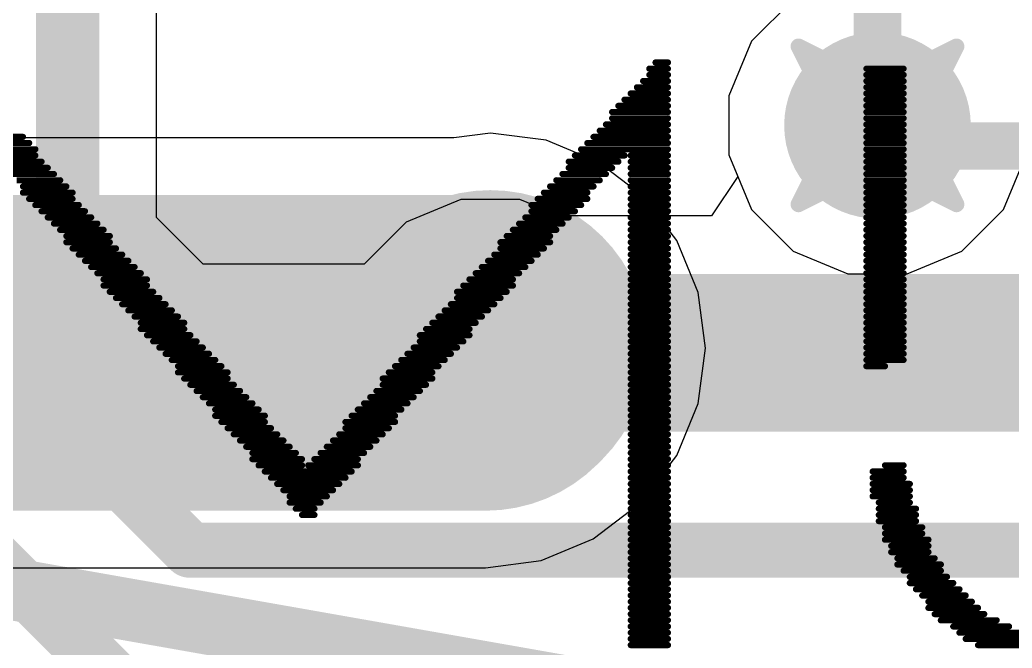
# Model space of a CAD drawing. Header units: inches. Extents: x -8 to 386, y -12 to 64.
# Drawn here: x 5.752 to 8.942, y -2.677 to -0.656 of the extents above; entities that cross this region are included whole.
import ezdxf

# ---------------------------------------------------------------- set-up
doc = ezdxf.new("R2010")
doc.units = ezdxf.units.IN
for name, color, linetype in [('Board_outline', 216, 'Continuous'), ('Bottom Layer', 5, 'Continuous'), ('Bottom Overlay', 54, 'Continuous'), ('Drill Drawing', 1, 'Continuous'), ('Top Layer', 1, 'Continuous'), ('Top Overlay', 2, 'Continuous'), ('Via Holes', 16, 'Continuous')]:
    doc.layers.add(name, color=color, linetype=linetype)

msp = doc.modelspace()

# ---------------------------------------------------------------- hatches: boundary and pattern name
at = {"layer": 'Bottom Layer'}
h = msp.add_hatch(color=5, dxfattribs=at)
edge = h.paths.add_edge_path()
edge.add_arc((8.509, -0.9954), 0.3, 0, 360)
h = msp.add_hatch(color=5, dxfattribs=at)
edge = h.paths.add_edge_path()
edge.add_arc((7.2644, -1.7117), 0.3, 0, 360)
at = {"layer": 'Top Layer'}
h = msp.add_hatch(color=1, dxfattribs=at)
edge = h.paths.add_edge_path()
edge.add_arc((8.509, -0.9954), 0.3, 0, 360)
h = msp.add_hatch(color=1, dxfattribs=at)
edge = h.paths.add_edge_path()
edge.add_arc((7.2644, -1.7117), 0.3, 0, 360)
at = {"layer": 'Via Holes'}
h = msp.add_hatch(color=7, dxfattribs=at)
edge = h.paths.add_edge_path()
edge.add_arc((8.509, -0.9954), 0.15, 0, 360)
h = msp.add_hatch(color=7, dxfattribs=at)
edge = h.paths.add_edge_path()
edge.add_arc((7.2644, -1.7117), 0.15, 0, 360)

# ---------------------------------------------------------------- linework, layer by layer
at = {"layer": 'Board_outline', "const_width": 0.254}
msp.add_lwpolyline([(37.5368, 13.3604, 1), (-7.4632, 13.3604, 1)], format="xyb", close=True, dxfattribs=at)
at = {"layer": 'Bottom Layer'}
for p, q in [((6.1904, -1.2917), (6.1904, 2.0955)), ((8.2383, -0.5903), (8.1039, -0.7247)), ((8.1039, -0.7247), (8.0312, -0.9004)), ((8.0312, -0.9004), (8.0312, -1.0904)), ((8.0312, -1.0904), (8.06, -1.1599)), ((8.06, -1.1599), (7.9751, -1.2869)), ((7.1694, -1.2339), (6.9937, -1.3066)), ((7.3594, -1.2339), (7.1694, -1.2339)), ((7.4875, -1.2869), (7.3594, -1.2339)), ((6.341, -1.4423), (6.1904, -1.2917)), ((6.9937, -1.3066), (6.8593, -1.441)), ((7.9751, -1.2869), (7.4875, -1.2869)), ((6.8588, -1.4423), (6.341, -1.4423)), ((6.8593, -1.441), (6.8588, -1.4423))]:
    msp.add_line(p, q, dxfattribs=at)
for points, const_width in [([(5.9055, -1.4097), (5.9055, 2.5908)], 0.2032), ([(8.509, -0.9954), (8.5756, -1.062)], 0.1524), ([(8.5756, -1.062), (12.0041, -1.062)], 0.1524), ([(5.3594, -1.4224), (6.2992, -2.3622)], 0.1778), ([(5.9055, -1.4097), (6.223, -1.7272)], 0.2032), ([(7.2644, -1.7272), (7.2644, -1.7117)], 0.508), ([(7.2644, -1.7272), (15.9766, -1.7272)], 0.508), ([(4.8946, -1.6149), (6.1067, -2.827)], 0.1778), ([(6.223, -1.7272), (7.2644, -1.7272)], 0.2032), ([(6.2992, -2.3622), (10.2039, -2.3622)], 0.1778)]:
    msp.add_lwpolyline(points, dxfattribs=dict(at, const_width=const_width))
for points, const_width in [([(8.4709, -0.9954, 1), (8.5471, -0.9954, 1)], 0.0762), ([(8.5375, -1.062, 1), (8.6137, -1.062, 1)], 0.0762), ([(8.5375, -1.062, 1), (8.6137, -1.062, 1)], 0.0762), ([(5.8547, -1.4097, 1), (5.9563, -1.4097, 1)], 0.1016), ([(5.8547, -1.4097, 1), (5.9563, -1.4097, 1)], 0.1016), ([(7.1374, -1.7117, 1), (7.3914, -1.7117, 1)], 0.254), ([(7.1374, -1.7272, 1), (7.3914, -1.7272, 1)], 0.254), ([(7.1374, -1.7272, 1), (7.3914, -1.7272, 1)], 0.254), ([(6.1722, -1.7272, 1), (6.2738, -1.7272, 1)], 0.1016), ([(6.1722, -1.7272, 1), (6.2738, -1.7272, 1)], 0.1016), ([(7.2136, -1.7272, 1), (7.3152, -1.7272, 1)], 0.1016), ([(6.2547, -2.3622, 1), (6.3436, -2.3622, 1)], 0.0889), ([(6.2547, -2.3622, 1), (6.3436, -2.3622, 1)], 0.0889)]:
    msp.add_lwpolyline(points, format="xyb", close=True, dxfattribs=dict(at, const_width=const_width))
at = {"layer": 'Bottom Overlay', "const_width": 0.0199}
for points in [[(7.7954, -0.7931), (7.8353, -0.7931)], [(7.7755, -0.813), (7.8353, -0.813)], [(7.7755, -0.833), (7.8353, -0.833)], [(8.4734, -0.813), (8.593, -0.813)], [(8.4734, -0.833), (8.593, -0.833)], [(7.7556, -0.8529), (7.8353, -0.8529)], [(8.4734, -0.8529), (8.593, -0.8529)], [(7.7157, -0.8928), (7.8353, -0.8928)], [(7.7356, -0.8729), (7.8353, -0.8729)], [(8.4734, -0.8729), (8.593, -0.8729)], [(8.4734, -0.8928), (8.593, -0.8928)], [(7.6758, -0.9327), (7.8353, -0.9327)], [(7.6957, -0.9127), (7.8353, -0.9127)], [(8.4734, -0.9127), (8.593, -0.9127)], [(8.4734, -0.9327), (8.593, -0.9327)], [(7.6558, -0.9526), (7.8353, -0.9526)], [(8.4734, -0.9526), (8.593, -0.9526)], [(7.6359, -0.9925), (7.8353, -0.9925)], [(7.6558, -0.9726), (7.8353, -0.9726)], [(8.4734, -0.9726), (8.593, -0.9726)], [(8.4734, -0.9925), (8.593, -0.9925)], [(7.616, -1.0124), (7.8353, -1.0124)], [(8.4734, -1.0124), (8.593, -1.0124)], [(5.5223, -1.0324), (5.7615, -1.0324)], [(5.5223, -1.0523), (5.7815, -1.0523)], [(7.5761, -1.0523), (7.8353, -1.0523)], [(7.596, -1.0324), (7.8353, -1.0324)], [(8.4734, -1.0324), (8.593, -1.0324)], [(8.4734, -1.0523), (8.593, -1.0523)], [(5.6618, -1.0723), (5.8014, -1.0723)], [(5.6618, -1.0922), (5.8014, -1.0922)], [(7.5362, -1.0922), (7.6957, -1.0922)], [(7.5562, -1.0723), (7.8353, -1.0723)], [(7.7157, -1.0922), (7.8353, -1.0922)], [(8.4734, -1.0723), (8.593, -1.0723)], [(8.4734, -1.0922), (8.593, -1.0922)], [(5.6818, -1.1121), (5.8214, -1.1121)], [(7.5163, -1.1121), (7.6758, -1.1121)], [(7.7157, -1.1121), (7.8353, -1.1121)], [(8.4734, -1.1121), (8.593, -1.1121)], [(5.7017, -1.1321), (5.8413, -1.1321)], [(5.7217, -1.152), (5.8612, -1.152)], [(7.4963, -1.152), (7.6359, -1.152)], [(7.5163, -1.1321), (7.6558, -1.1321)], [(7.7157, -1.1321), (7.8353, -1.1321)], [(7.7157, -1.152), (7.8353, -1.152)], [(8.4734, -1.1321), (8.593, -1.1321)], [(8.4734, -1.152), (8.593, -1.152)], [(5.7416, -1.172), (5.8812, -1.172)], [(7.4764, -1.172), (7.616, -1.172)], [(7.7157, -1.172), (7.8353, -1.172)], [(8.4734, -1.172), (8.593, -1.172)], [(5.7615, -1.1919), (5.9011, -1.1919)], [(5.7615, -1.2118), (5.9211, -1.2118)], [(7.4365, -1.2118), (7.5761, -1.2118)], [(7.4564, -1.1919), (7.596, -1.1919)], [(7.7157, -1.1919), (7.8353, -1.1919)], [(7.7157, -1.2118), (7.8353, -1.2118)], [(8.4734, -1.1919), (8.593, -1.1919)], [(8.4734, -1.2118), (8.593, -1.2118)], [(5.7815, -1.2318), (5.9211, -1.2318)], [(5.8014, -1.2517), (5.941, -1.2517)], [(7.3966, -1.2517), (7.5562, -1.2517)], [(7.4166, -1.2318), (7.5761, -1.2318)], [(7.7157, -1.2318), (7.8353, -1.2318)], [(7.7157, -1.2517), (7.8353, -1.2517)], [(8.4734, -1.2318), (8.593, -1.2318)], [(8.4734, -1.2517), (8.593, -1.2517)], [(5.8214, -1.2717), (5.9609, -1.2717)], [(7.3966, -1.2717), (7.5362, -1.2717)], [(7.7157, -1.2717), (7.8353, -1.2717)], [(8.4734, -1.2717), (8.593, -1.2717)], [(5.8413, -1.2916), (5.9809, -1.2916)], [(5.8612, -1.3115), (6.0008, -1.3115)], [(7.3567, -1.3115), (7.4963, -1.3115)], [(7.3767, -1.2916), (7.5163, -1.2916)], [(7.7157, -1.2916), (7.8353, -1.2916)], [(7.7157, -1.3115), (7.8353, -1.3115)], [(8.4734, -1.2916), (8.593, -1.2916)], [(8.4734, -1.3115), (8.593, -1.3115)], [(5.8812, -1.3315), (6.0208, -1.3315)], [(7.3368, -1.3315), (7.4764, -1.3315)], [(7.7157, -1.3315), (7.8353, -1.3315)], [(8.4734, -1.3315), (8.593, -1.3315)], [(5.9011, -1.3514), (6.0407, -1.3514)], [(5.9011, -1.3714), (6.0407, -1.3714)], [(7.2969, -1.3714), (7.4564, -1.3714)], [(7.3169, -1.3514), (7.4564, -1.3514)], [(7.7157, -1.3514), (7.8353, -1.3514)], [(7.7157, -1.3714), (7.8353, -1.3714)], [(8.4734, -1.3514), (8.593, -1.3514)], [(8.4734, -1.3714), (8.593, -1.3714)], [(5.9211, -1.3913), (6.0606, -1.3913)], [(5.941, -1.4112), (6.0806, -1.4112)], [(7.277, -1.4112), (7.4166, -1.4112)], [(7.2969, -1.3913), (7.4365, -1.3913)], [(7.7157, -1.3913), (7.8353, -1.3913)], [(7.7157, -1.4112), (7.8353, -1.4112)], [(8.4734, -1.3913), (8.593, -1.3913)], [(8.4734, -1.4112), (8.593, -1.4112)], [(5.9609, -1.4312), (6.1005, -1.4312)], [(7.257, -1.4312), (7.3966, -1.4312)], [(7.7157, -1.4312), (7.8353, -1.4312)], [(8.4734, -1.4312), (8.593, -1.4312)], [(5.9809, -1.4511), (6.1205, -1.4511)], [(6.0008, -1.4711), (6.1404, -1.4711)], [(7.2172, -1.4711), (7.3567, -1.4711)], [(7.2371, -1.4511), (7.3767, -1.4511)], [(7.7157, -1.4511), (7.8353, -1.4511)], [(7.7157, -1.4711), (7.8353, -1.4711)], [(8.4734, -1.4511), (8.593, -1.4511)], [(8.4734, -1.4711), (8.593, -1.4711)], [(6.0208, -1.491), (6.1603, -1.491)], [(7.1972, -1.491), (7.3368, -1.491)], [(7.7157, -1.491), (7.8353, -1.491)], [(8.4734, -1.491), (8.593, -1.491)], [(6.0208, -1.5109), (6.1603, -1.5109)], [(6.0407, -1.5309), (6.1803, -1.5309)], [(7.1573, -1.5309), (7.3169, -1.5309)], [(7.1773, -1.5109), (7.3368, -1.5109)], [(7.7157, -1.5109), (7.8353, -1.5109)], [(7.7157, -1.5309), (7.8353, -1.5309)], [(8.4734, -1.5109), (8.593, -1.5109)], [(8.4734, -1.5309), (8.593, -1.5309)], [(6.0606, -1.5508), (6.2002, -1.5508)], [(6.0806, -1.5708), (6.2202, -1.5708)], [(7.1374, -1.5708), (7.277, -1.5708)], [(7.1573, -1.5508), (7.2969, -1.5508)], [(7.7157, -1.5508), (7.8353, -1.5508)], [(7.7157, -1.5708), (7.8353, -1.5708)], [(8.4734, -1.5508), (8.593, -1.5508)], [(8.4734, -1.5708), (8.593, -1.5708)], [(6.1005, -1.5907), (6.2401, -1.5907)], [(7.1175, -1.5907), (7.257, -1.5907)], [(7.7157, -1.5907), (7.8353, -1.5907)], [(8.4734, -1.5907), (8.593, -1.5907)], [(6.1205, -1.6106), (6.26, -1.6106)], [(6.1404, -1.6306), (6.28, -1.6306)], [(7.0776, -1.6306), (7.2172, -1.6306)], [(7.0975, -1.6106), (7.2371, -1.6106)], [(7.7157, -1.6106), (7.8353, -1.6106)], [(7.7157, -1.6306), (7.8353, -1.6306)], [(8.4734, -1.6106), (8.593, -1.6106)], [(8.4734, -1.6306), (8.593, -1.6306)], [(6.1404, -1.6505), (6.28, -1.6505)], [(7.0576, -1.6505), (7.1972, -1.6505)], [(7.7157, -1.6505), (7.8353, -1.6505)], [(8.4734, -1.6505), (8.593, -1.6505)], [(6.1603, -1.6705), (6.2999, -1.6705)], [(6.1803, -1.6904), (6.3199, -1.6904)], [(7.0377, -1.6705), (7.1972, -1.6705)], [(7.0377, -1.6904), (7.1773, -1.6904)], [(7.7157, -1.6705), (7.8353, -1.6705)], [(7.7157, -1.6904), (7.8353, -1.6904)], [(8.4734, -1.6705), (8.593, -1.6705)], [(8.4734, -1.6904), (8.593, -1.6904)], [(6.2002, -1.7103), (6.3398, -1.7103)], [(6.2202, -1.7303), (6.3597, -1.7303)], [(6.9978, -1.7303), (7.1374, -1.7303)], [(7.0178, -1.7103), (7.1573, -1.7103)], [(7.7157, -1.7103), (7.8353, -1.7103)], [(7.7157, -1.7303), (7.8353, -1.7303)], [(8.4734, -1.7103), (8.593, -1.7103)], [(8.4734, -1.7303), (8.593, -1.7303)], [(6.2401, -1.7502), (6.3797, -1.7502)], [(6.9779, -1.7502), (7.1175, -1.7502)], [(7.7157, -1.7502), (7.8353, -1.7502)], [(8.4734, -1.7502), (8.593, -1.7502)], [(6.26, -1.7702), (6.3996, -1.7702)], [(6.26, -1.7901), (6.4196, -1.7901)], [(6.938, -1.7901), (7.0776, -1.7901)], [(6.9579, -1.7702), (7.0975, -1.7702)], [(7.7157, -1.7702), (7.8353, -1.7702)], [(7.7157, -1.7901), (7.8353, -1.7901)], [(8.4734, -1.7702), (8.5332, -1.7702)], [(6.28, -1.81), (6.4196, -1.81)], [(6.9181, -1.81), (7.0776, -1.81)], [(7.7157, -1.81), (7.8353, -1.81)], [(6.2999, -1.83), (6.4395, -1.83)], [(6.3199, -1.8499), (6.4594, -1.8499)], [(6.8981, -1.8499), (7.0377, -1.8499)], [(6.9181, -1.83), (7.0576, -1.83)], [(7.7157, -1.83), (7.8353, -1.83)], [(7.7157, -1.8499), (7.8353, -1.8499)], [(6.3398, -1.8699), (6.4794, -1.8699)], [(6.3597, -1.8898), (6.4993, -1.8898)], [(6.8582, -1.8898), (6.9978, -1.8898)], [(6.8782, -1.8699), (7.0178, -1.8699)], [(7.7157, -1.8699), (7.8353, -1.8699)], [(7.7157, -1.8898), (7.8353, -1.8898)], [(6.3797, -1.9097), (6.5193, -1.9097)], [(6.8383, -1.9097), (6.9779, -1.9097)], [(7.7157, -1.9097), (7.8353, -1.9097)], [(6.3797, -1.9297), (6.5392, -1.9297)], [(6.3996, -1.9496), (6.5392, -1.9496)], [(6.7984, -1.9496), (6.9579, -1.9496)], [(6.8184, -1.9297), (6.9579, -1.9297)], [(7.7157, -1.9297), (7.8353, -1.9297)], [(7.7157, -1.9496), (7.8353, -1.9496)], [(6.4196, -1.9696), (6.5591, -1.9696)], [(6.7984, -1.9696), (6.938, -1.9696)], [(7.7157, -1.9696), (7.8353, -1.9696)], [(6.4395, -1.9895), (6.5791, -1.9895)], [(6.4594, -2.0094), (6.599, -2.0094)], [(6.7585, -2.0094), (6.8981, -2.0094)], [(6.7785, -1.9895), (6.9181, -1.9895)], [(7.7157, -1.9895), (7.8353, -1.9895)], [(7.7157, -2.0094), (7.8353, -2.0094)], [(6.4794, -2.0294), (6.619, -2.0294)], [(6.4993, -2.0493), (6.6389, -2.0493)], [(6.7187, -2.0493), (6.8582, -2.0493)], [(6.7386, -2.0294), (6.8782, -2.0294)], [(7.7157, -2.0294), (7.8353, -2.0294)], [(7.7157, -2.0493), (7.8353, -2.0493)], [(6.4993, -2.0693), (6.6588, -2.0693)], [(6.6987, -2.0693), (6.8383, -2.0693)], [(7.7157, -2.0693), (7.8353, -2.0693)], [(6.5193, -2.0892), (6.6588, -2.0892)], [(6.5392, -2.1091), (6.8184, -2.1091)], [(6.6788, -2.0892), (6.8383, -2.0892)], [(7.7157, -2.0892), (7.8353, -2.0892)], [(7.7157, -2.1091), (7.8353, -2.1091)], [(8.4933, -2.1091), (8.593, -2.1091)], [(8.5332, -2.0892), (8.593, -2.0892)], [(6.5591, -2.1291), (6.7984, -2.1291)], [(7.7157, -2.1291), (7.8353, -2.1291)], [(8.4933, -2.1291), (8.593, -2.1291)], [(6.5791, -2.149), (6.7785, -2.149)], [(6.599, -2.169), (6.7585, -2.169)], [(7.7157, -2.149), (7.8353, -2.149)], [(7.7157, -2.169), (7.8353, -2.169)], [(8.4933, -2.149), (8.613, -2.149)], [(8.4933, -2.169), (8.613, -2.169)], [(6.619, -2.1889), (6.7386, -2.1889)], [(6.619, -2.2089), (6.7187, -2.2089)], [(7.7157, -2.1889), (7.8353, -2.1889)], [(7.7157, -2.2089), (7.8353, -2.2089)], [(8.4933, -2.1889), (8.613, -2.1889)], [(8.5133, -2.2089), (8.613, -2.2089)], [(6.6389, -2.2288), (6.6987, -2.2288)], [(7.7157, -2.2288), (7.8353, -2.2288)], [(8.5133, -2.2288), (8.6329, -2.2288)], [(6.6588, -2.2487), (6.6987, -2.2487)], [(7.7157, -2.2487), (7.8353, -2.2487)], [(7.7157, -2.2687), (7.8353, -2.2687)], [(8.5133, -2.2487), (8.6329, -2.2487)], [(8.5133, -2.2687), (8.6329, -2.2687)], [(7.7157, -2.2886), (7.8353, -2.2886)], [(8.5332, -2.2886), (8.6529, -2.2886)], [(7.7157, -2.3086), (7.8353, -2.3086)], [(7.7157, -2.3285), (7.8353, -2.3285)], [(8.5332, -2.3086), (8.6529, -2.3086)], [(8.5332, -2.3285), (8.6728, -2.3285)], [(7.7157, -2.3484), (7.8353, -2.3484)], [(7.7157, -2.3684), (7.8353, -2.3684)], [(8.5532, -2.3484), (8.6728, -2.3484)], [(8.5532, -2.3684), (8.6728, -2.3684)], [(7.7157, -2.3883), (7.8353, -2.3883)], [(8.5731, -2.3883), (8.6927, -2.3883)], [(7.7157, -2.4083), (7.8353, -2.4083)], [(7.7157, -2.4282), (7.8353, -2.4282)], [(8.5731, -2.4083), (8.7127, -2.4083)], [(8.593, -2.4282), (8.7127, -2.4282)], [(7.7157, -2.4481), (7.8353, -2.4481)], [(8.613, -2.4481), (8.7326, -2.4481)], [(7.7157, -2.4681), (7.8353, -2.4681)], [(7.7157, -2.488), (7.8353, -2.488)], [(8.613, -2.4681), (8.7526, -2.4681)], [(8.6329, -2.488), (8.7725, -2.488)], [(7.7157, -2.508), (7.8353, -2.508)], [(7.7157, -2.5279), (7.8353, -2.5279)], [(8.6529, -2.508), (8.7924, -2.508)], [(8.6728, -2.5279), (8.8124, -2.5279)], [(7.7157, -2.5478), (7.8353, -2.5478)], [(8.6728, -2.5478), (8.8323, -2.5478)], [(7.7157, -2.5678), (7.8353, -2.5678)], [(7.7157, -2.5877), (7.8353, -2.5877)], [(8.6927, -2.5678), (8.8523, -2.5678)], [(8.7127, -2.5877), (8.8921, -2.5877)], [(7.7157, -2.6077), (7.8353, -2.6077)], [(8.7526, -2.6077), (8.932, -2.6077)], [(7.7157, -2.6276), (7.8353, -2.6276)], [(7.7157, -2.6475), (7.8353, -2.6475)], [(8.7725, -2.6276), (8.9719, -2.6276)], [(8.7924, -2.6475), (9.0118, -2.6475)], [(7.7157, -2.6675), (7.8353, -2.6675)], [(8.8323, -2.6675), (9.0915, -2.6675)]]:
    msp.add_lwpolyline(points, dxfattribs=at)
at = {"layer": 'Bottom Overlay', "const_width": 0.00997}
for points in [[(7.7904, -0.7931, 1), (7.8004, -0.7931, 1)], [(7.8303, -0.7931, 1), (7.8403, -0.7931, 1)], [(7.7705, -0.813, 1), (7.7805, -0.813, 1)], [(7.7705, -0.833, 1), (7.7805, -0.833, 1)], [(7.8303, -0.813, 1), (7.8403, -0.813, 1)], [(7.8303, -0.833, 1), (7.8403, -0.833, 1)], [(8.4684, -0.813, 1), (8.4784, -0.813, 1)], [(8.4684, -0.833, 1), (8.4784, -0.833, 1)], [(8.5881, -0.813, 1), (8.598, -0.813, 1)], [(8.5881, -0.833, 1), (8.598, -0.833, 1)], [(7.7506, -0.8529, 1), (7.7605, -0.8529, 1)], [(7.8303, -0.8529, 1), (7.8403, -0.8529, 1)], [(8.4684, -0.8529, 1), (8.4784, -0.8529, 1)], [(8.5881, -0.8529, 1), (8.598, -0.8529, 1)], [(7.7107, -0.8928, 1), (7.7207, -0.8928, 1)], [(7.7306, -0.8729, 1), (7.7406, -0.8729, 1)], [(7.8303, -0.8729, 1), (7.8403, -0.8729, 1)], [(7.8303, -0.8928, 1), (7.8403, -0.8928, 1)], [(8.4684, -0.8729, 1), (8.4784, -0.8729, 1)], [(8.4684, -0.8928, 1), (8.4784, -0.8928, 1)], [(8.5881, -0.8729, 1), (8.598, -0.8729, 1)], [(8.5881, -0.8928, 1), (8.598, -0.8928, 1)], [(7.6708, -0.9327, 1), (7.6808, -0.9327, 1)], [(7.6907, -0.9127, 1), (7.7007, -0.9127, 1)], [(7.8303, -0.9127, 1), (7.8403, -0.9127, 1)], [(7.8303, -0.9327, 1), (7.8403, -0.9327, 1)], [(8.4684, -0.9127, 1), (8.4784, -0.9127, 1)], [(8.4684, -0.9327, 1), (8.4784, -0.9327, 1)], [(8.5881, -0.9127, 1), (8.598, -0.9127, 1)], [(8.5881, -0.9327, 1), (8.598, -0.9327, 1)], [(7.6509, -0.9526, 1), (7.6608, -0.9526, 1)], [(7.8303, -0.9526, 1), (7.8403, -0.9526, 1)], [(8.4684, -0.9526, 1), (8.4784, -0.9526, 1)], [(8.5881, -0.9526, 1), (8.598, -0.9526, 1)], [(7.6309, -0.9925, 1), (7.6409, -0.9925, 1)], [(7.6509, -0.9726, 1), (7.6608, -0.9726, 1)], [(7.8303, -0.9726, 1), (7.8403, -0.9726, 1)], [(7.8303, -0.9925, 1), (7.8403, -0.9925, 1)], [(8.4684, -0.9726, 1), (8.4784, -0.9726, 1)], [(8.4684, -0.9925, 1), (8.4784, -0.9925, 1)], [(8.5881, -0.9726, 1), (8.598, -0.9726, 1)], [(8.5881, -0.9925, 1), (8.598, -0.9925, 1)], [(7.611, -1.0124, 1), (7.621, -1.0124, 1)], [(7.8303, -1.0124, 1), (7.8403, -1.0124, 1)], [(8.4684, -1.0124, 1), (8.4784, -1.0124, 1)], [(8.5881, -1.0124, 1), (8.598, -1.0124, 1)], [(5.7566, -1.0324, 1), (5.7665, -1.0324, 1)], [(5.7765, -1.0523, 1), (5.7865, -1.0523, 1)], [(7.5711, -1.0523, 1), (7.5811, -1.0523, 1)], [(7.591, -1.0324, 1), (7.601, -1.0324, 1)], [(7.8303, -1.0324, 1), (7.8403, -1.0324, 1)], [(7.8303, -1.0523, 1), (7.8403, -1.0523, 1)], [(8.4684, -1.0324, 1), (8.4784, -1.0324, 1)], [(8.4684, -1.0523, 1), (8.4784, -1.0523, 1)], [(8.5881, -1.0324, 1), (8.598, -1.0324, 1)], [(8.5881, -1.0523, 1), (8.598, -1.0523, 1)], [(5.7964, -1.0723, 1), (5.8064, -1.0723, 1)], [(5.7964, -1.0922, 1), (5.8064, -1.0922, 1)], [(7.5312, -1.0922, 1), (7.5412, -1.0922, 1)], [(7.5512, -1.0723, 1), (7.5611, -1.0723, 1)], [(7.6907, -1.0922, 1), (7.7007, -1.0922, 1)], [(7.7107, -1.0922, 1), (7.7207, -1.0922, 1)], [(7.8303, -1.0723, 1), (7.8403, -1.0723, 1)], [(7.8303, -1.0922, 1), (7.8403, -1.0922, 1)], [(8.4684, -1.0723, 1), (8.4784, -1.0723, 1)], [(8.4684, -1.0922, 1), (8.4784, -1.0922, 1)], [(8.5881, -1.0723, 1), (8.598, -1.0723, 1)], [(8.5881, -1.0922, 1), (8.598, -1.0922, 1)], [(5.8164, -1.1121, 1), (5.8263, -1.1121, 1)], [(7.5113, -1.1121, 1), (7.5213, -1.1121, 1)], [(7.6708, -1.1121, 1), (7.6808, -1.1121, 1)], [(7.7107, -1.1121, 1), (7.7207, -1.1121, 1)], [(7.8303, -1.1121, 1), (7.8403, -1.1121, 1)], [(8.4684, -1.1121, 1), (8.4784, -1.1121, 1)], [(8.5881, -1.1121, 1), (8.598, -1.1121, 1)], [(5.8363, -1.1321, 1), (5.8463, -1.1321, 1)], [(5.8563, -1.152, 1), (5.8662, -1.152, 1)], [(7.4913, -1.152, 1), (7.5013, -1.152, 1)], [(7.5113, -1.1321, 1), (7.5213, -1.1321, 1)], [(7.6309, -1.152, 1), (7.6409, -1.152, 1)], [(7.6509, -1.1321, 1), (7.6608, -1.1321, 1)], [(7.7107, -1.1321, 1), (7.7207, -1.1321, 1)], [(7.7107, -1.152, 1), (7.7207, -1.152, 1)], [(7.8303, -1.1321, 1), (7.8403, -1.1321, 1)], [(7.8303, -1.152, 1), (7.8403, -1.152, 1)], [(8.4684, -1.1321, 1), (8.4784, -1.1321, 1)], [(8.4684, -1.152, 1), (8.4784, -1.152, 1)], [(8.5881, -1.1321, 1), (8.598, -1.1321, 1)], [(8.5881, -1.152, 1), (8.598, -1.152, 1)], [(5.8762, -1.172, 1), (5.8862, -1.172, 1)], [(7.4714, -1.172, 1), (7.4814, -1.172, 1)], [(7.611, -1.172, 1), (7.621, -1.172, 1)], [(7.7107, -1.172, 1), (7.7207, -1.172, 1)], [(7.8303, -1.172, 1), (7.8403, -1.172, 1)], [(8.4684, -1.172, 1), (8.4784, -1.172, 1)], [(8.5881, -1.172, 1), (8.598, -1.172, 1)], [(5.7566, -1.1919, 1), (5.7665, -1.1919, 1)], [(5.7566, -1.2118, 1), (5.7665, -1.2118, 1)], [(5.8961, -1.1919, 1), (5.9061, -1.1919, 1)], [(5.9161, -1.2118, 1), (5.926, -1.2118, 1)], [(7.4315, -1.2118, 1), (7.4415, -1.2118, 1)], [(7.4515, -1.1919, 1), (7.4614, -1.1919, 1)], [(7.5711, -1.2118, 1), (7.5811, -1.2118, 1)], [(7.591, -1.1919, 1), (7.601, -1.1919, 1)], [(7.7107, -1.1919, 1), (7.7207, -1.1919, 1)], [(7.7107, -1.2118, 1), (7.7207, -1.2118, 1)], [(7.8303, -1.1919, 1), (7.8403, -1.1919, 1)], [(7.8303, -1.2118, 1), (7.8403, -1.2118, 1)], [(8.4684, -1.1919, 1), (8.4784, -1.1919, 1)], [(8.4684, -1.2118, 1), (8.4784, -1.2118, 1)], [(8.5881, -1.1919, 1), (8.598, -1.1919, 1)], [(8.5881, -1.2118, 1), (8.598, -1.2118, 1)], [(5.7765, -1.2318, 1), (5.7865, -1.2318, 1)], [(5.7964, -1.2517, 1), (5.8064, -1.2517, 1)], [(5.9161, -1.2318, 1), (5.926, -1.2318, 1)], [(5.936, -1.2517, 1), (5.946, -1.2517, 1)], [(7.3916, -1.2517, 1), (7.4016, -1.2517, 1)], [(7.4116, -1.2318, 1), (7.4216, -1.2318, 1)], [(7.5512, -1.2517, 1), (7.5611, -1.2517, 1)], [(7.5711, -1.2318, 1), (7.5811, -1.2318, 1)], [(7.7107, -1.2318, 1), (7.7207, -1.2318, 1)], [(7.7107, -1.2517, 1), (7.7207, -1.2517, 1)], [(7.8303, -1.2318, 1), (7.8403, -1.2318, 1)], [(7.8303, -1.2517, 1), (7.8403, -1.2517, 1)], [(8.4684, -1.2318, 1), (8.4784, -1.2318, 1)], [(8.4684, -1.2517, 1), (8.4784, -1.2517, 1)], [(8.5881, -1.2318, 1), (8.598, -1.2318, 1)], [(8.5881, -1.2517, 1), (8.598, -1.2517, 1)], [(5.8164, -1.2717, 1), (5.8263, -1.2717, 1)], [(5.956, -1.2717, 1), (5.9659, -1.2717, 1)], [(7.3916, -1.2717, 1), (7.4016, -1.2717, 1)], [(7.5312, -1.2717, 1), (7.5412, -1.2717, 1)], [(7.7107, -1.2717, 1), (7.7207, -1.2717, 1)], [(7.8303, -1.2717, 1), (7.8403, -1.2717, 1)], [(8.4684, -1.2717, 1), (8.4784, -1.2717, 1)], [(8.5881, -1.2717, 1), (8.598, -1.2717, 1)], [(5.8363, -1.2916, 1), (5.8463, -1.2916, 1)], [(5.8563, -1.3115, 1), (5.8662, -1.3115, 1)], [(5.9759, -1.2916, 1), (5.9859, -1.2916, 1)], [(5.9958, -1.3115, 1), (6.0058, -1.3115, 1)], [(7.3518, -1.3115, 1), (7.3617, -1.3115, 1)], [(7.3717, -1.2916, 1), (7.3817, -1.2916, 1)], [(7.4913, -1.3115, 1), (7.5013, -1.3115, 1)], [(7.5113, -1.2916, 1), (7.5213, -1.2916, 1)], [(7.7107, -1.2916, 1), (7.7207, -1.2916, 1)], [(7.7107, -1.3115, 1), (7.7207, -1.3115, 1)], [(7.8303, -1.2916, 1), (7.8403, -1.2916, 1)], [(7.8303, -1.3115, 1), (7.8403, -1.3115, 1)], [(8.4684, -1.2916, 1), (8.4784, -1.2916, 1)], [(8.4684, -1.3115, 1), (8.4784, -1.3115, 1)], [(8.5881, -1.2916, 1), (8.598, -1.2916, 1)], [(8.5881, -1.3115, 1), (8.598, -1.3115, 1)], [(5.8762, -1.3315, 1), (5.8862, -1.3315, 1)], [(6.0158, -1.3315, 1), (6.0257, -1.3315, 1)], [(7.3318, -1.3315, 1), (7.3418, -1.3315, 1)], [(7.4714, -1.3315, 1), (7.4814, -1.3315, 1)], [(7.7107, -1.3315, 1), (7.7207, -1.3315, 1)], [(7.8303, -1.3315, 1), (7.8403, -1.3315, 1)], [(8.4684, -1.3315, 1), (8.4784, -1.3315, 1)], [(8.5881, -1.3315, 1), (8.598, -1.3315, 1)], [(5.8961, -1.3514, 1), (5.9061, -1.3514, 1)], [(5.8961, -1.3714, 1), (5.9061, -1.3714, 1)], [(6.0357, -1.3514, 1), (6.0457, -1.3514, 1)], [(6.0357, -1.3714, 1), (6.0457, -1.3714, 1)], [(7.2919, -1.3714, 1), (7.3019, -1.3714, 1)], [(7.3119, -1.3514, 1), (7.3219, -1.3514, 1)], [(7.4515, -1.3514, 1), (7.4614, -1.3514, 1)], [(7.4515, -1.3714, 1), (7.4614, -1.3714, 1)], [(7.7107, -1.3514, 1), (7.7207, -1.3514, 1)], [(7.7107, -1.3714, 1), (7.7207, -1.3714, 1)], [(7.8303, -1.3514, 1), (7.8403, -1.3514, 1)], [(7.8303, -1.3714, 1), (7.8403, -1.3714, 1)], [(8.4684, -1.3514, 1), (8.4784, -1.3514, 1)], [(8.4684, -1.3714, 1), (8.4784, -1.3714, 1)], [(8.5881, -1.3514, 1), (8.598, -1.3514, 1)], [(8.5881, -1.3714, 1), (8.598, -1.3714, 1)], [(5.9161, -1.3913, 1), (5.926, -1.3913, 1)], [(5.936, -1.4112, 1), (5.946, -1.4112, 1)], [(6.0557, -1.3913, 1), (6.0656, -1.3913, 1)], [(6.0756, -1.4112, 1), (6.0856, -1.4112, 1)], [(7.272, -1.4112, 1), (7.282, -1.4112, 1)], [(7.2919, -1.3913, 1), (7.3019, -1.3913, 1)], [(7.4116, -1.4112, 1), (7.4216, -1.4112, 1)], [(7.4315, -1.3913, 1), (7.4415, -1.3913, 1)], [(7.7107, -1.3913, 1), (7.7207, -1.3913, 1)], [(7.7107, -1.4112, 1), (7.7207, -1.4112, 1)], [(7.8303, -1.3913, 1), (7.8403, -1.3913, 1)], [(7.8303, -1.4112, 1), (7.8403, -1.4112, 1)], [(8.4684, -1.3913, 1), (8.4784, -1.3913, 1)], [(8.4684, -1.4112, 1), (8.4784, -1.4112, 1)], [(8.5881, -1.3913, 1), (8.598, -1.3913, 1)], [(8.5881, -1.4112, 1), (8.598, -1.4112, 1)], [(5.956, -1.4312, 1), (5.9659, -1.4312, 1)], [(6.0955, -1.4312, 1), (6.1055, -1.4312, 1)], [(7.2521, -1.4312, 1), (7.262, -1.4312, 1)], [(7.3916, -1.4312, 1), (7.4016, -1.4312, 1)], [(7.7107, -1.4312, 1), (7.7207, -1.4312, 1)], [(7.8303, -1.4312, 1), (7.8403, -1.4312, 1)], [(8.4684, -1.4312, 1), (8.4784, -1.4312, 1)], [(8.5881, -1.4312, 1), (8.598, -1.4312, 1)], [(5.9759, -1.4511, 1), (5.9859, -1.4511, 1)], [(5.9958, -1.4711, 1), (6.0058, -1.4711, 1)], [(6.1155, -1.4511, 1), (6.1254, -1.4511, 1)], [(6.1354, -1.4711, 1), (6.1454, -1.4711, 1)], [(7.2122, -1.4711, 1), (7.2221, -1.4711, 1)], [(7.2321, -1.4511, 1), (7.2421, -1.4511, 1)], [(7.3518, -1.4711, 1), (7.3617, -1.4711, 1)], [(7.3717, -1.4511, 1), (7.3817, -1.4511, 1)], [(7.7107, -1.4511, 1), (7.7207, -1.4511, 1)], [(7.7107, -1.4711, 1), (7.7207, -1.4711, 1)], [(7.8303, -1.4511, 1), (7.8403, -1.4511, 1)], [(7.8303, -1.4711, 1), (7.8403, -1.4711, 1)], [(8.4684, -1.4511, 1), (8.4784, -1.4511, 1)], [(8.4684, -1.4711, 1), (8.4784, -1.4711, 1)], [(8.5881, -1.4511, 1), (8.598, -1.4511, 1)], [(8.5881, -1.4711, 1), (8.598, -1.4711, 1)], [(6.0158, -1.491, 1), (6.0257, -1.491, 1)], [(6.1554, -1.491, 1), (6.1653, -1.491, 1)], [(7.1922, -1.491, 1), (7.2022, -1.491, 1)], [(7.3318, -1.491, 1), (7.3418, -1.491, 1)], [(7.7107, -1.491, 1), (7.7207, -1.491, 1)], [(7.8303, -1.491, 1), (7.8403, -1.491, 1)], [(8.4684, -1.491, 1), (8.4784, -1.491, 1)], [(8.5881, -1.491, 1), (8.598, -1.491, 1)], [(6.0158, -1.5109, 1), (6.0257, -1.5109, 1)], [(6.0357, -1.5309, 1), (6.0457, -1.5309, 1)], [(6.1554, -1.5109, 1), (6.1653, -1.5109, 1)], [(6.1753, -1.5309, 1), (6.1853, -1.5309, 1)], [(7.1524, -1.5309, 1), (7.1623, -1.5309, 1)], [(7.1723, -1.5109, 1), (7.1823, -1.5109, 1)], [(7.3119, -1.5309, 1), (7.3219, -1.5309, 1)], [(7.3318, -1.5109, 1), (7.3418, -1.5109, 1)], [(7.7107, -1.5109, 1), (7.7207, -1.5109, 1)], [(7.7107, -1.5309, 1), (7.7207, -1.5309, 1)], [(7.8303, -1.5109, 1), (7.8403, -1.5109, 1)], [(7.8303, -1.5309, 1), (7.8403, -1.5309, 1)], [(8.4684, -1.5109, 1), (8.4784, -1.5109, 1)], [(8.4684, -1.5309, 1), (8.4784, -1.5309, 1)], [(8.5881, -1.5109, 1), (8.598, -1.5109, 1)], [(8.5881, -1.5309, 1), (8.598, -1.5309, 1)], [(6.0557, -1.5508, 1), (6.0656, -1.5508, 1)], [(6.0756, -1.5708, 1), (6.0856, -1.5708, 1)], [(6.1952, -1.5508, 1), (6.2052, -1.5508, 1)], [(6.2152, -1.5708, 1), (6.2251, -1.5708, 1)], [(7.1324, -1.5708, 1), (7.1424, -1.5708, 1)], [(7.1524, -1.5508, 1), (7.1623, -1.5508, 1)], [(7.272, -1.5708, 1), (7.282, -1.5708, 1)], [(7.2919, -1.5508, 1), (7.3019, -1.5508, 1)], [(7.7107, -1.5508, 1), (7.7207, -1.5508, 1)], [(7.7107, -1.5708, 1), (7.7207, -1.5708, 1)], [(7.8303, -1.5508, 1), (7.8403, -1.5508, 1)], [(7.8303, -1.5708, 1), (7.8403, -1.5708, 1)], [(8.4684, -1.5508, 1), (8.4784, -1.5508, 1)], [(8.4684, -1.5708, 1), (8.4784, -1.5708, 1)], [(8.5881, -1.5508, 1), (8.598, -1.5508, 1)], [(8.5881, -1.5708, 1), (8.598, -1.5708, 1)], [(6.0955, -1.5907, 1), (6.1055, -1.5907, 1)], [(6.2351, -1.5907, 1), (6.2451, -1.5907, 1)], [(7.1125, -1.5907, 1), (7.1225, -1.5907, 1)], [(7.2521, -1.5907, 1), (7.262, -1.5907, 1)], [(7.7107, -1.5907, 1), (7.7207, -1.5907, 1)], [(7.8303, -1.5907, 1), (7.8403, -1.5907, 1)], [(8.4684, -1.5907, 1), (8.4784, -1.5907, 1)], [(8.5881, -1.5907, 1), (8.598, -1.5907, 1)], [(6.1155, -1.6106, 1), (6.1254, -1.6106, 1)], [(6.1354, -1.6306, 1), (6.1454, -1.6306, 1)], [(6.2551, -1.6106, 1), (6.265, -1.6106, 1)], [(6.275, -1.6306, 1), (6.285, -1.6306, 1)], [(7.0726, -1.6306, 1), (7.0826, -1.6306, 1)], [(7.0925, -1.6106, 1), (7.1025, -1.6106, 1)], [(7.2122, -1.6306, 1), (7.2221, -1.6306, 1)], [(7.2321, -1.6106, 1), (7.2421, -1.6106, 1)], [(7.7107, -1.6106, 1), (7.7207, -1.6106, 1)], [(7.7107, -1.6306, 1), (7.7207, -1.6306, 1)], [(7.8303, -1.6106, 1), (7.8403, -1.6106, 1)], [(7.8303, -1.6306, 1), (7.8403, -1.6306, 1)], [(8.4684, -1.6106, 1), (8.4784, -1.6106, 1)], [(8.4684, -1.6306, 1), (8.4784, -1.6306, 1)], [(8.5881, -1.6106, 1), (8.598, -1.6106, 1)], [(8.5881, -1.6306, 1), (8.598, -1.6306, 1)], [(6.1354, -1.6505, 1), (6.1454, -1.6505, 1)], [(6.275, -1.6505, 1), (6.285, -1.6505, 1)], [(7.0527, -1.6505, 1), (7.0626, -1.6505, 1)], [(7.1922, -1.6505, 1), (7.2022, -1.6505, 1)], [(7.7107, -1.6505, 1), (7.7207, -1.6505, 1)], [(7.8303, -1.6505, 1), (7.8403, -1.6505, 1)], [(8.4684, -1.6505, 1), (8.4784, -1.6505, 1)], [(8.5881, -1.6505, 1), (8.598, -1.6505, 1)], [(6.1554, -1.6705, 1), (6.1653, -1.6705, 1)], [(6.1753, -1.6904, 1), (6.1853, -1.6904, 1)], [(6.2949, -1.6705, 1), (6.3049, -1.6705, 1)], [(6.3149, -1.6904, 1), (6.3248, -1.6904, 1)], [(7.0327, -1.6705, 1), (7.0427, -1.6705, 1)], [(7.0327, -1.6904, 1), (7.0427, -1.6904, 1)], [(7.1723, -1.6904, 1), (7.1823, -1.6904, 1)], [(7.1922, -1.6705, 1), (7.2022, -1.6705, 1)], [(7.7107, -1.6705, 1), (7.7207, -1.6705, 1)], [(7.7107, -1.6904, 1), (7.7207, -1.6904, 1)], [(7.8303, -1.6705, 1), (7.8403, -1.6705, 1)], [(7.8303, -1.6904, 1), (7.8403, -1.6904, 1)], [(8.4684, -1.6705, 1), (8.4784, -1.6705, 1)], [(8.4684, -1.6904, 1), (8.4784, -1.6904, 1)], [(8.5881, -1.6705, 1), (8.598, -1.6705, 1)], [(8.5881, -1.6904, 1), (8.598, -1.6904, 1)], [(6.1952, -1.7103, 1), (6.2052, -1.7103, 1)], [(6.2152, -1.7303, 1), (6.2251, -1.7303, 1)], [(6.3348, -1.7103, 1), (6.3448, -1.7103, 1)], [(6.3548, -1.7303, 1), (6.3647, -1.7303, 1)], [(6.9928, -1.7303, 1), (7.0028, -1.7303, 1)], [(7.0128, -1.7103, 1), (7.0227, -1.7103, 1)], [(7.1324, -1.7303, 1), (7.1424, -1.7303, 1)], [(7.1524, -1.7103, 1), (7.1623, -1.7103, 1)], [(7.7107, -1.7103, 1), (7.7207, -1.7103, 1)], [(7.7107, -1.7303, 1), (7.7207, -1.7303, 1)], [(7.8303, -1.7103, 1), (7.8403, -1.7103, 1)], [(7.8303, -1.7303, 1), (7.8403, -1.7303, 1)], [(8.4684, -1.7103, 1), (8.4784, -1.7103, 1)], [(8.4684, -1.7303, 1), (8.4784, -1.7303, 1)], [(8.5881, -1.7103, 1), (8.598, -1.7103, 1)], [(8.5881, -1.7303, 1), (8.598, -1.7303, 1)], [(6.2351, -1.7502, 1), (6.2451, -1.7502, 1)], [(6.3747, -1.7502, 1), (6.3847, -1.7502, 1)], [(6.9729, -1.7502, 1), (6.9829, -1.7502, 1)], [(7.1125, -1.7502, 1), (7.1225, -1.7502, 1)], [(7.7107, -1.7502, 1), (7.7207, -1.7502, 1)], [(7.8303, -1.7502, 1), (7.8403, -1.7502, 1)], [(8.4684, -1.7502, 1), (8.4784, -1.7502, 1)], [(8.5881, -1.7502, 1), (8.598, -1.7502, 1)], [(6.2551, -1.7702, 1), (6.265, -1.7702, 1)], [(6.2551, -1.7901, 1), (6.265, -1.7901, 1)], [(6.3946, -1.7702, 1), (6.4046, -1.7702, 1)], [(6.4146, -1.7901, 1), (6.4245, -1.7901, 1)], [(6.933, -1.7901, 1), (6.943, -1.7901, 1)], [(6.953, -1.7702, 1), (6.9629, -1.7702, 1)], [(7.0726, -1.7901, 1), (7.0826, -1.7901, 1)], [(7.0925, -1.7702, 1), (7.1025, -1.7702, 1)], [(7.7107, -1.7702, 1), (7.7207, -1.7702, 1)], [(7.7107, -1.7901, 1), (7.7207, -1.7901, 1)], [(7.8303, -1.7702, 1), (7.8403, -1.7702, 1)], [(7.8303, -1.7901, 1), (7.8403, -1.7901, 1)], [(8.4684, -1.7702, 1), (8.4784, -1.7702, 1)], [(8.5282, -1.7702, 1), (8.5382, -1.7702, 1)], [(6.275, -1.81, 1), (6.285, -1.81, 1)], [(6.4146, -1.81, 1), (6.4245, -1.81, 1)], [(6.9131, -1.81, 1), (6.923, -1.81, 1)], [(7.0726, -1.81, 1), (7.0826, -1.81, 1)], [(7.7107, -1.81, 1), (7.7207, -1.81, 1)], [(7.8303, -1.81, 1), (7.8403, -1.81, 1)], [(6.2949, -1.83, 1), (6.3049, -1.83, 1)], [(6.3149, -1.8499, 1), (6.3248, -1.8499, 1)], [(6.4345, -1.83, 1), (6.4445, -1.83, 1)], [(6.4545, -1.8499, 1), (6.4644, -1.8499, 1)], [(6.8931, -1.8499, 1), (6.9031, -1.8499, 1)], [(6.9131, -1.83, 1), (6.923, -1.83, 1)], [(7.0327, -1.8499, 1), (7.0427, -1.8499, 1)], [(7.0527, -1.83, 1), (7.0626, -1.83, 1)], [(7.7107, -1.83, 1), (7.7207, -1.83, 1)], [(7.7107, -1.8499, 1), (7.7207, -1.8499, 1)], [(7.8303, -1.83, 1), (7.8403, -1.83, 1)], [(7.8303, -1.8499, 1), (7.8403, -1.8499, 1)], [(6.3348, -1.8699, 1), (6.3448, -1.8699, 1)], [(6.3548, -1.8898, 1), (6.3647, -1.8898, 1)], [(6.4744, -1.8699, 1), (6.4844, -1.8699, 1)], [(6.4943, -1.8898, 1), (6.5043, -1.8898, 1)], [(6.8533, -1.8898, 1), (6.8632, -1.8898, 1)], [(6.8732, -1.8699, 1), (6.8832, -1.8699, 1)], [(6.9928, -1.8898, 1), (7.0028, -1.8898, 1)], [(7.0128, -1.8699, 1), (7.0227, -1.8699, 1)], [(7.7107, -1.8699, 1), (7.7207, -1.8699, 1)], [(7.7107, -1.8898, 1), (7.7207, -1.8898, 1)], [(7.8303, -1.8699, 1), (7.8403, -1.8699, 1)], [(7.8303, -1.8898, 1), (7.8403, -1.8898, 1)], [(6.3747, -1.9097, 1), (6.3847, -1.9097, 1)], [(6.5143, -1.9097, 1), (6.5242, -1.9097, 1)], [(6.8333, -1.9097, 1), (6.8433, -1.9097, 1)], [(6.9729, -1.9097, 1), (6.9829, -1.9097, 1)], [(7.7107, -1.9097, 1), (7.7207, -1.9097, 1)], [(7.8303, -1.9097, 1), (7.8403, -1.9097, 1)], [(6.3747, -1.9297, 1), (6.3847, -1.9297, 1)], [(6.3946, -1.9496, 1), (6.4046, -1.9496, 1)], [(6.5342, -1.9297, 1), (6.5442, -1.9297, 1)], [(6.5342, -1.9496, 1), (6.5442, -1.9496, 1)], [(6.7934, -1.9496, 1), (6.8034, -1.9496, 1)], [(6.8134, -1.9297, 1), (6.8233, -1.9297, 1)], [(6.953, -1.9297, 1), (6.9629, -1.9297, 1)], [(6.953, -1.9496, 1), (6.9629, -1.9496, 1)], [(7.7107, -1.9297, 1), (7.7207, -1.9297, 1)], [(7.7107, -1.9496, 1), (7.7207, -1.9496, 1)], [(7.8303, -1.9297, 1), (7.8403, -1.9297, 1)], [(7.8303, -1.9496, 1), (7.8403, -1.9496, 1)], [(6.4146, -1.9696, 1), (6.4245, -1.9696, 1)], [(6.5542, -1.9696, 1), (6.5641, -1.9696, 1)], [(6.7934, -1.9696, 1), (6.8034, -1.9696, 1)], [(6.933, -1.9696, 1), (6.943, -1.9696, 1)], [(7.7107, -1.9696, 1), (7.7207, -1.9696, 1)], [(7.8303, -1.9696, 1), (7.8403, -1.9696, 1)], [(6.4345, -1.9895, 1), (6.4445, -1.9895, 1)], [(6.4545, -2.0094, 1), (6.4644, -2.0094, 1)], [(6.5741, -1.9895, 1), (6.5841, -1.9895, 1)], [(6.594, -2.0094, 1), (6.604, -2.0094, 1)], [(6.7536, -2.0094, 1), (6.7635, -2.0094, 1)], [(6.7735, -1.9895, 1), (6.7835, -1.9895, 1)], [(6.8931, -2.0094, 1), (6.9031, -2.0094, 1)], [(6.9131, -1.9895, 1), (6.923, -1.9895, 1)], [(7.7107, -1.9895, 1), (7.7207, -1.9895, 1)], [(7.7107, -2.0094, 1), (7.7207, -2.0094, 1)], [(7.8303, -1.9895, 1), (7.8403, -1.9895, 1)], [(7.8303, -2.0094, 1), (7.8403, -2.0094, 1)], [(6.4744, -2.0294, 1), (6.4844, -2.0294, 1)], [(6.4943, -2.0493, 1), (6.5043, -2.0493, 1)], [(6.614, -2.0294, 1), (6.6239, -2.0294, 1)], [(6.6339, -2.0493, 1), (6.6439, -2.0493, 1)], [(6.7137, -2.0493, 1), (6.7236, -2.0493, 1)], [(6.7336, -2.0294, 1), (6.7436, -2.0294, 1)], [(6.8533, -2.0493, 1), (6.8632, -2.0493, 1)], [(6.8732, -2.0294, 1), (6.8832, -2.0294, 1)], [(7.7107, -2.0294, 1), (7.7207, -2.0294, 1)], [(7.7107, -2.0493, 1), (7.7207, -2.0493, 1)], [(7.8303, -2.0294, 1), (7.8403, -2.0294, 1)], [(7.8303, -2.0493, 1), (7.8403, -2.0493, 1)], [(6.4943, -2.0693, 1), (6.5043, -2.0693, 1)], [(6.6539, -2.0693, 1), (6.6638, -2.0693, 1)], [(6.6937, -2.0693, 1), (6.7037, -2.0693, 1)], [(6.8333, -2.0693, 1), (6.8433, -2.0693, 1)], [(7.7107, -2.0693, 1), (7.7207, -2.0693, 1)], [(7.8303, -2.0693, 1), (7.8403, -2.0693, 1)], [(6.5143, -2.0892, 1), (6.5242, -2.0892, 1)], [(6.5342, -2.1091, 1), (6.5442, -2.1091, 1)], [(6.6539, -2.0892, 1), (6.6638, -2.0892, 1)], [(6.6738, -2.0892, 1), (6.6838, -2.0892, 1)], [(6.8134, -2.1091, 1), (6.8233, -2.1091, 1)], [(6.8333, -2.0892, 1), (6.8433, -2.0892, 1)], [(7.7107, -2.0892, 1), (7.7207, -2.0892, 1)], [(7.7107, -2.1091, 1), (7.7207, -2.1091, 1)], [(7.8303, -2.0892, 1), (7.8403, -2.0892, 1)], [(7.8303, -2.1091, 1), (7.8403, -2.1091, 1)], [(8.4884, -2.1091, 1), (8.4983, -2.1091, 1)], [(8.5282, -2.0892, 1), (8.5382, -2.0892, 1)], [(8.5881, -2.0892, 1), (8.598, -2.0892, 1)], [(8.5881, -2.1091, 1), (8.598, -2.1091, 1)], [(6.5542, -2.1291, 1), (6.5641, -2.1291, 1)], [(6.7934, -2.1291, 1), (6.8034, -2.1291, 1)], [(7.7107, -2.1291, 1), (7.7207, -2.1291, 1)], [(7.8303, -2.1291, 1), (7.8403, -2.1291, 1)], [(8.4884, -2.1291, 1), (8.4983, -2.1291, 1)], [(8.5881, -2.1291, 1), (8.598, -2.1291, 1)], [(6.5741, -2.149, 1), (6.5841, -2.149, 1)], [(6.594, -2.169, 1), (6.604, -2.169, 1)], [(6.7536, -2.169, 1), (6.7635, -2.169, 1)], [(6.7735, -2.149, 1), (6.7835, -2.149, 1)], [(7.7107, -2.149, 1), (7.7207, -2.149, 1)], [(7.7107, -2.169, 1), (7.7207, -2.169, 1)], [(7.8303, -2.149, 1), (7.8403, -2.149, 1)], [(7.8303, -2.169, 1), (7.8403, -2.169, 1)], [(8.4884, -2.149, 1), (8.4983, -2.149, 1)], [(8.4884, -2.169, 1), (8.4983, -2.169, 1)], [(8.608, -2.149, 1), (8.618, -2.149, 1)], [(8.608, -2.169, 1), (8.618, -2.169, 1)], [(6.614, -2.1889, 1), (6.6239, -2.1889, 1)], [(6.614, -2.2089, 1), (6.6239, -2.2089, 1)], [(6.7137, -2.2089, 1), (6.7236, -2.2089, 1)], [(6.7336, -2.1889, 1), (6.7436, -2.1889, 1)], [(7.7107, -2.1889, 1), (7.7207, -2.1889, 1)], [(7.7107, -2.2089, 1), (7.7207, -2.2089, 1)], [(7.8303, -2.1889, 1), (7.8403, -2.1889, 1)], [(7.8303, -2.2089, 1), (7.8403, -2.2089, 1)], [(8.4884, -2.1889, 1), (8.4983, -2.1889, 1)], [(8.5083, -2.2089, 1), (8.5183, -2.2089, 1)], [(8.608, -2.1889, 1), (8.618, -2.1889, 1)], [(8.608, -2.2089, 1), (8.618, -2.2089, 1)], [(6.6339, -2.2288, 1), (6.6439, -2.2288, 1)], [(6.6937, -2.2288, 1), (6.7037, -2.2288, 1)], [(7.7107, -2.2288, 1), (7.7207, -2.2288, 1)], [(7.8303, -2.2288, 1), (7.8403, -2.2288, 1)], [(8.5083, -2.2288, 1), (8.5183, -2.2288, 1)], [(8.6279, -2.2288, 1), (8.6379, -2.2288, 1)], [(6.6539, -2.2487, 1), (6.6638, -2.2487, 1)], [(6.6937, -2.2487, 1), (6.7037, -2.2487, 1)], [(7.7107, -2.2487, 1), (7.7207, -2.2487, 1)], [(7.7107, -2.2687, 1), (7.7207, -2.2687, 1)], [(7.8303, -2.2487, 1), (7.8403, -2.2487, 1)], [(7.8303, -2.2687, 1), (7.8403, -2.2687, 1)], [(8.5083, -2.2487, 1), (8.5183, -2.2487, 1)], [(8.5083, -2.2687, 1), (8.5183, -2.2687, 1)], [(8.6279, -2.2487, 1), (8.6379, -2.2487, 1)], [(8.6279, -2.2687, 1), (8.6379, -2.2687, 1)], [(7.7107, -2.2886, 1), (7.7207, -2.2886, 1)], [(7.8303, -2.2886, 1), (7.8403, -2.2886, 1)], [(8.5282, -2.2886, 1), (8.5382, -2.2886, 1)], [(8.6479, -2.2886, 1), (8.6578, -2.2886, 1)], [(7.7107, -2.3086, 1), (7.7207, -2.3086, 1)], [(7.7107, -2.3285, 1), (7.7207, -2.3285, 1)], [(7.8303, -2.3086, 1), (7.8403, -2.3086, 1)], [(7.8303, -2.3285, 1), (7.8403, -2.3285, 1)], [(8.5282, -2.3086, 1), (8.5382, -2.3086, 1)], [(8.5282, -2.3285, 1), (8.5382, -2.3285, 1)], [(8.6479, -2.3086, 1), (8.6578, -2.3086, 1)], [(8.6678, -2.3285, 1), (8.6778, -2.3285, 1)], [(7.7107, -2.3484, 1), (7.7207, -2.3484, 1)], [(7.7107, -2.3684, 1), (7.7207, -2.3684, 1)], [(7.8303, -2.3484, 1), (7.8403, -2.3484, 1)], [(7.8303, -2.3684, 1), (7.8403, -2.3684, 1)], [(8.5482, -2.3484, 1), (8.5581, -2.3484, 1)], [(8.5482, -2.3684, 1), (8.5581, -2.3684, 1)], [(8.6678, -2.3484, 1), (8.6778, -2.3484, 1)], [(8.6678, -2.3684, 1), (8.6778, -2.3684, 1)], [(7.7107, -2.3883, 1), (7.7207, -2.3883, 1)], [(7.8303, -2.3883, 1), (7.8403, -2.3883, 1)], [(8.5681, -2.3883, 1), (8.5781, -2.3883, 1)], [(8.6878, -2.3883, 1), (8.6977, -2.3883, 1)], [(7.7107, -2.4083, 1), (7.7207, -2.4083, 1)], [(7.7107, -2.4282, 1), (7.7207, -2.4282, 1)], [(7.8303, -2.4083, 1), (7.8403, -2.4083, 1)], [(7.8303, -2.4282, 1), (7.8403, -2.4282, 1)], [(8.5681, -2.4083, 1), (8.5781, -2.4083, 1)], [(8.5881, -2.4282, 1), (8.598, -2.4282, 1)], [(8.7077, -2.4083, 1), (8.7177, -2.4083, 1)], [(8.7077, -2.4282, 1), (8.7177, -2.4282, 1)], [(7.7107, -2.4481, 1), (7.7207, -2.4481, 1)], [(7.8303, -2.4481, 1), (7.8403, -2.4481, 1)], [(8.608, -2.4481, 1), (8.618, -2.4481, 1)], [(8.7276, -2.4481, 1), (8.7376, -2.4481, 1)], [(7.7107, -2.4681, 1), (7.7207, -2.4681, 1)], [(7.7107, -2.488, 1), (7.7207, -2.488, 1)], [(7.8303, -2.4681, 1), (7.8403, -2.4681, 1)], [(7.8303, -2.488, 1), (7.8403, -2.488, 1)], [(8.608, -2.4681, 1), (8.618, -2.4681, 1)], [(8.6279, -2.488, 1), (8.6379, -2.488, 1)], [(8.7476, -2.4681, 1), (8.7575, -2.4681, 1)], [(8.7675, -2.488, 1), (8.7775, -2.488, 1)], [(7.7107, -2.508, 1), (7.7207, -2.508, 1)], [(7.7107, -2.5279, 1), (7.7207, -2.5279, 1)], [(7.8303, -2.508, 1), (7.8403, -2.508, 1)], [(7.8303, -2.5279, 1), (7.8403, -2.5279, 1)], [(8.6479, -2.508, 1), (8.6578, -2.508, 1)], [(8.6678, -2.5279, 1), (8.6778, -2.5279, 1)], [(8.7875, -2.508, 1), (8.7974, -2.508, 1)], [(8.8074, -2.5279, 1), (8.8174, -2.5279, 1)], [(7.7107, -2.5478, 1), (7.7207, -2.5478, 1)], [(7.8303, -2.5478, 1), (7.8403, -2.5478, 1)], [(8.6678, -2.5478, 1), (8.6778, -2.5478, 1)], [(8.8273, -2.5478, 1), (8.8373, -2.5478, 1)], [(7.7107, -2.5678, 1), (7.7207, -2.5678, 1)], [(7.7107, -2.5877, 1), (7.7207, -2.5877, 1)], [(7.8303, -2.5678, 1), (7.8403, -2.5678, 1)], [(7.8303, -2.5877, 1), (7.8403, -2.5877, 1)], [(8.6878, -2.5678, 1), (8.6977, -2.5678, 1)], [(8.7077, -2.5877, 1), (8.7177, -2.5877, 1)], [(8.8473, -2.5678, 1), (8.8572, -2.5678, 1)], [(8.8872, -2.5877, 1), (8.8971, -2.5877, 1)], [(7.7107, -2.6077, 1), (7.7207, -2.6077, 1)], [(7.8303, -2.6077, 1), (7.8403, -2.6077, 1)], [(8.7476, -2.6077, 1), (8.7575, -2.6077, 1)], [(8.927, -2.6077, 1), (8.937, -2.6077, 1)], [(7.7107, -2.6276, 1), (7.7207, -2.6276, 1)], [(7.7107, -2.6475, 1), (7.7207, -2.6475, 1)], [(7.8303, -2.6276, 1), (7.8403, -2.6276, 1)], [(7.8303, -2.6475, 1), (7.8403, -2.6475, 1)], [(8.7675, -2.6276, 1), (8.7775, -2.6276, 1)], [(8.7875, -2.6475, 1), (8.7974, -2.6475, 1)], [(7.7107, -2.6675, 1), (7.7207, -2.6675, 1)], [(7.8303, -2.6675, 1), (7.8403, -2.6675, 1)], [(8.8273, -2.6675, 1), (8.8373, -2.6675, 1)]]:
    msp.add_lwpolyline(points, format="xyb", close=True, dxfattribs=at)
at = {"layer": 'Drill Drawing', "const_width": 0.0508}
for points in [[(8.255, -0.7414), (8.509, -0.8684)], [(8.255, -0.7414), (8.382, -0.9954)], [(8.509, -0.8684), (8.763, -0.7414)], [(8.636, -0.9954), (8.763, -0.7414)], [(8.255, -1.2494), (8.382, -0.9954)], [(8.636, -0.9954), (8.763, -1.2494)], [(8.255, -1.2494), (8.509, -1.1224)], [(8.509, -1.1224), (8.763, -1.2494)], [(7.0104, -1.4577), (7.2644, -1.5847)], [(7.0104, -1.4577), (7.1374, -1.7117)], [(7.2644, -1.5847), (7.5184, -1.4577)], [(7.3914, -1.7117), (7.5184, -1.4577)], [(7.0104, -1.9657), (7.1374, -1.7117)], [(7.3914, -1.7117), (7.5184, -1.9657)], [(7.0104, -1.9657), (7.2644, -1.8387)], [(7.2644, -1.8387), (7.5184, -1.9657)]]:
    msp.add_lwpolyline(points, dxfattribs=at)
at = {"layer": 'Drill Drawing', "const_width": 0.0254}
for points in [[(8.2423, -0.7414, 1), (8.2677, -0.7414, 1)], [(8.2423, -0.7414, 1), (8.2677, -0.7414, 1)], [(8.7503, -0.7414, 1), (8.7757, -0.7414, 1)], [(8.7503, -0.7414, 1), (8.7757, -0.7414, 1)], [(8.4963, -0.8684, 1), (8.5217, -0.8684, 1)], [(8.4963, -0.8684, 1), (8.5217, -0.8684, 1)], [(8.3693, -0.9954, 1), (8.3947, -0.9954, 1)], [(8.3693, -0.9954, 1), (8.3947, -0.9954, 1)], [(8.6233, -0.9954, 1), (8.6487, -0.9954, 1)], [(8.6233, -0.9954, 1), (8.6487, -0.9954, 1)], [(8.4963, -1.1224, 1), (8.5217, -1.1224, 1)], [(8.4963, -1.1224, 1), (8.5217, -1.1224, 1)], [(8.2423, -1.2494, 1), (8.2677, -1.2494, 1)], [(8.2423, -1.2494, 1), (8.2677, -1.2494, 1)], [(8.7503, -1.2494, 1), (8.7757, -1.2494, 1)], [(8.7503, -1.2494, 1), (8.7757, -1.2494, 1)], [(6.9977, -1.4577, 1), (7.0231, -1.4577, 1)], [(6.9977, -1.4577, 1), (7.0231, -1.4577, 1)], [(7.5057, -1.4577, 1), (7.5311, -1.4577, 1)], [(7.5057, -1.4577, 1), (7.5311, -1.4577, 1)], [(7.2517, -1.5847, 1), (7.2771, -1.5847, 1)], [(7.2517, -1.5847, 1), (7.2771, -1.5847, 1)], [(7.1247, -1.7117, 1), (7.1501, -1.7117, 1)], [(7.1247, -1.7117, 1), (7.1501, -1.7117, 1)], [(7.3787, -1.7117, 1), (7.4041, -1.7117, 1)], [(7.3787, -1.7117, 1), (7.4041, -1.7117, 1)], [(7.2517, -1.8387, 1), (7.2771, -1.8387, 1)], [(7.2517, -1.8387, 1), (7.2771, -1.8387, 1)], [(6.9977, -1.9657, 1), (7.0231, -1.9657, 1)], [(6.9977, -1.9657, 1), (7.0231, -1.9657, 1)], [(7.5057, -1.9657, 1), (7.5311, -1.9657, 1)], [(7.5057, -1.9657, 1), (7.5311, -1.9657, 1)]]:
    msp.add_lwpolyline(points, format="xyb", close=True, dxfattribs=at)
at = {"layer": 'Top Layer'}
for p, q in [((8.2383, -0.5903), (8.1039, -0.7247)), ((8.1039, -0.7247), (8.0312, -0.9004)), ((8.0312, -0.9004), (8.0312, -1.0904)), ((7.2644, -1.02), (7.1465, -1.0355)), ((7.4434, -1.0435), (7.2644, -1.02)), ((7.1465, -1.0355), (4.2536, -1.0355)), ((7.6103, -1.1126), (7.4434, -1.0435)), ((7.7535, -1.2226), (7.6103, -1.1126)), ((8.0312, -1.0904), (8.1039, -1.2661)), ((8.9141, -1.2661), (8.9868, -1.0904)), ((7.8634, -1.3658), (7.7535, -1.2226)), ((8.1039, -1.2661), (8.2383, -1.4005)), ((8.7797, -1.4005), (8.9141, -1.2661)), ((7.9325, -1.5326), (7.8634, -1.3658)), ((8.2383, -1.4005), (8.414, -1.4732)), ((8.604, -1.4732), (8.7797, -1.4005)), ((8.414, -1.4732), (8.604, -1.4732)), ((7.9561, -1.7117), (7.9325, -1.5326)), ((7.9325, -1.8907), (7.9561, -1.7117)), ((7.8634, -2.0575), (7.9325, -1.8907)), ((7.7535, -2.2008), (7.8634, -2.0575)), ((7.738, -2.2163), (7.7535, -2.2008)), ((7.5947, -2.3262), (7.738, -2.2163)), ((7.4279, -2.3953), (7.5947, -2.3262)), ((4.5401, -2.4189), (7.2489, -2.4189)), ((7.2489, -2.4189), (7.4279, -2.3953))]:
    msp.add_line(p, q, dxfattribs=at)
for points, const_width in [([(8.509, -0.9954), (8.509, 1.3067)], 0.1524), ([(7.2489, -1.7272), (7.2644, -1.7117)], 1.016), ([(4.2536, -1.7272), (7.2489, -1.7272)], 1.016)]:
    msp.add_lwpolyline(points, dxfattribs=dict(at, const_width=const_width))
for points, const_width in [([(8.4709, -0.9954, 1), (8.5471, -0.9954, 1)], 0.0762), ([(7.0104, -1.7117, 1), (7.5184, -1.7117, 1)], 0.508), ([(6.9949, -1.7272, 1), (7.5029, -1.7272, 1)], 0.508), ([(6.9949, -1.7272, 1), (7.5029, -1.7272, 1)], 0.508)]:
    msp.add_lwpolyline(points, format="xyb", close=True, dxfattribs=dict(at, const_width=const_width))
at = {"layer": 'Top Overlay', "const_width": 0.2}
msp.add_lwpolyline([(1.7018, -1.7776), (21.7131, -5.3061)], dxfattribs=at)

doc.saveas('drawing.dxf')
